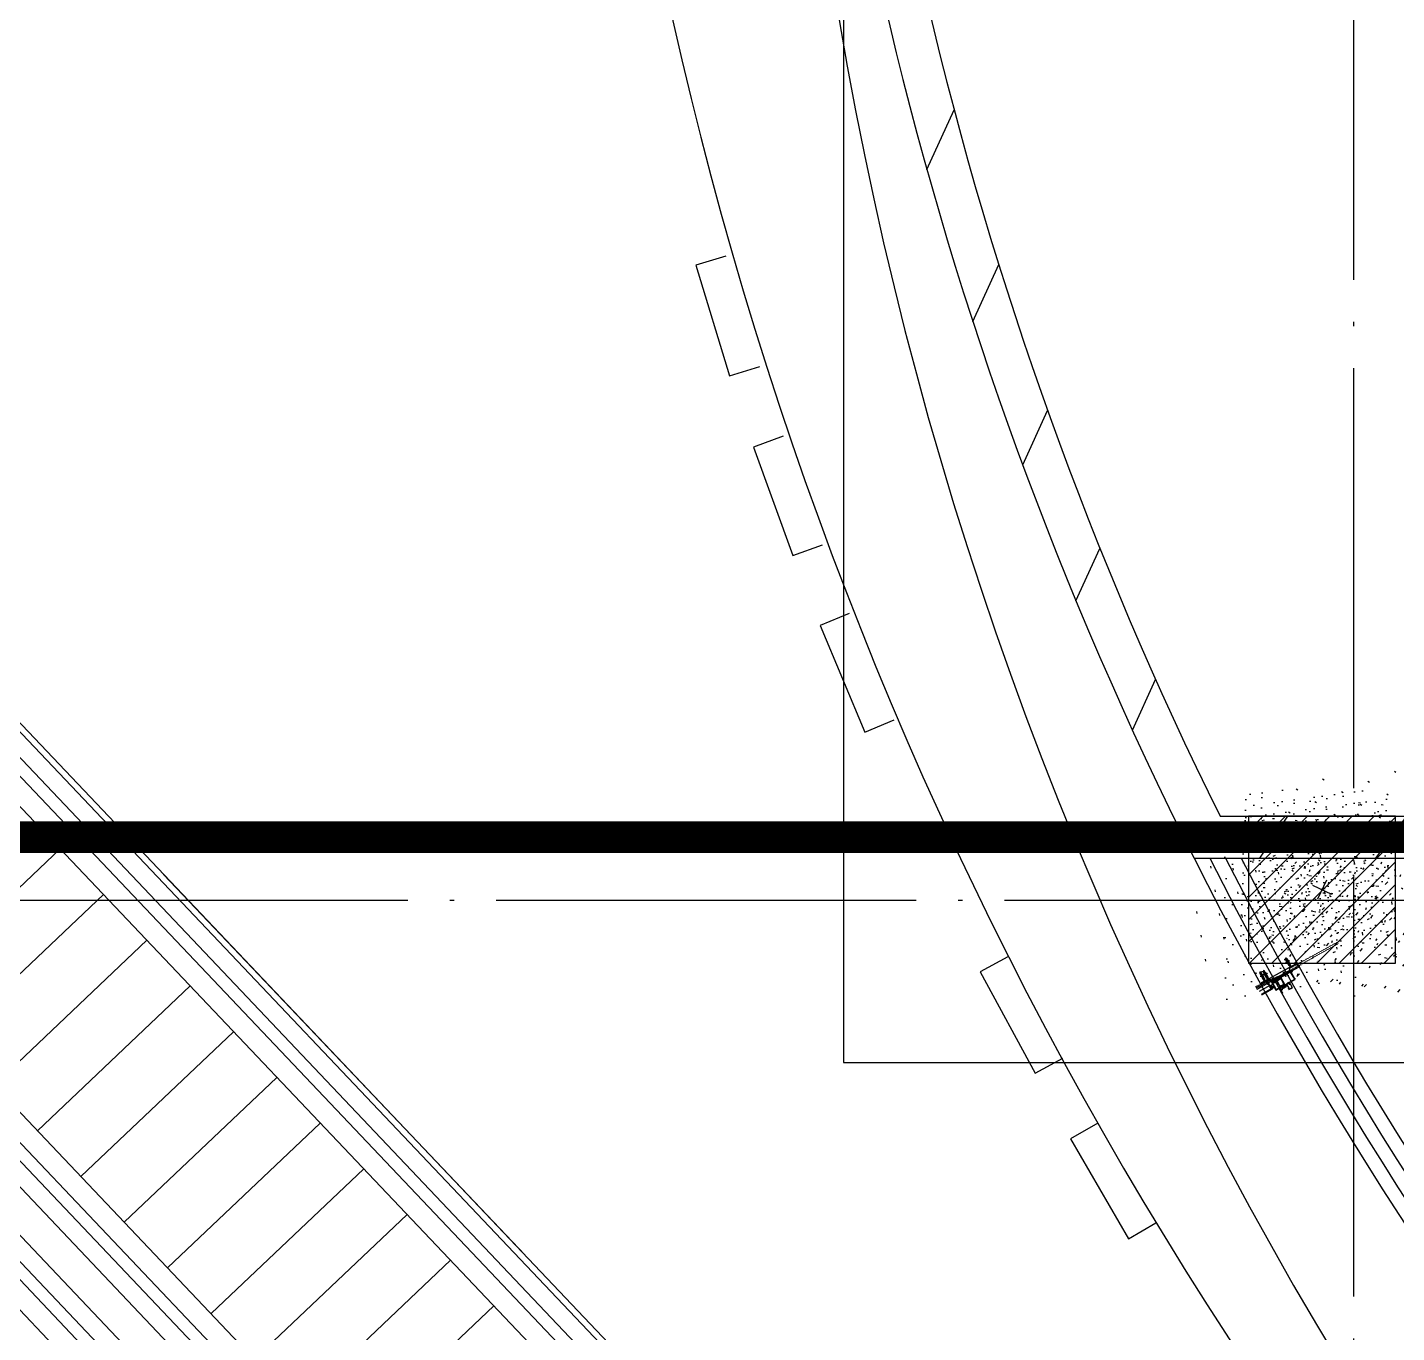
# Model space of a CAD drawing. Header units: inches. Extents: x 0 to 1813292486, y 0 to 3473589894.
# Drawn here: x 600416373 to 600422891, y 3473233759 to 3473239974 of the extents above; entities that cross this region are included whole.
import ezdxf
from ezdxf.xclip import XClip

# ---------------------------------------------------------------- set-up
doc = ezdxf.new("R2010")
doc.units = ezdxf.units.IN
doc.header["$LTSCALE"] = 1000
doc.header["$MEASUREMENT"] = 0
doc.header["$XCLIPFRAME"] = 2
for name, pattern in [('AX-MALL-GIRD-200$0$DOTE', [2.42, 2, -0.2, 0.02, -0.2]), ('AX-MALL-WALL-P02-QT$0$CENTER', [2, 1.25, -0.25, 0.25, -0.25]), ('AX-MALL-WALL-P02-QT$0$DASH', [0.35, 0.25, -0.1]), ('AX-MALL-WALL-P02-QT$0$DOTE', [2.42, 2, -0.2, 0.02, -0.2]), ('AX-MALL-WALL-P02-QT$0$HIDDEN', [0.375, 0.25, -0.125])]:
    doc.linetypes.add(name, pattern=pattern)
for name, color, linetype in [('A-Anno-Note', 241, 'Continuous'), ('AX-MALL-DIM-P02$0$A-Detl-Thin', 131, 'Continuous'), ('AX-MALL-GIRD-200$0$A-Grid', 222, 'AX-MALL-GIRD-200$0$DOTE'), ('AX-MALL-P02-200$0$A-Anno-Note', 241, 'Continuous'), ('AX-MALL-WALL-P02$0$A-Anno-Note', 241, 'Continuous'), ('AX-MALL-WALL-P02-QT$0$0BJECT', 7, 'Continuous'), ('AX-MALL-WALL-P02-QT$0$1', 1, 'Continuous'), ('AX-MALL-WALL-P02-QT$0$1填充', 8, 'Continuous'), ('AX-MALL-WALL-P02-QT$0$8', 8, 'Continuous'), ('AX-MALL-WALL-P02-QT$0$8 填充 虚线 打断线 0.1', 8, 'Continuous'), ('AX-MALL-WALL-P02-QT$0$_T_S__T_ELEV_A-STRS', 7, 'Continuous'), ('AX-MALL-WALL-P02-QT$0$A-Anno-Note', 241, 'Continuous'), ('AX-MALL-WALL-P02-QT$0$A-Curt', 151, 'Continuous'), ('AX-MALL-WALL-P02-QT$0$A-Detl-Thin', 131, 'Continuous'), ('AX-MALL-WALL-P02-QT$0$A-Flor', 41, 'Continuous'), ('AX-MALL-WALL-P02-QT$0$A-Strs', 151, 'Continuous'), ('AX-MALL-WALL-P02-QT$0$A-Wall', 2, 'Continuous'), ('AX-MALL-WALL-P02-QT$0$A-Wall-Patt', 13, 'Continuous'), ('AX-MALL-WALL-P02-QT$0$A-Wind', 4, 'Continuous'), ('AX-MALL-WALL-P02-QT$0$AE-METL-01', 43, 'Continuous'), ('AX-MALL-WALL-P02-QT$0$AP', 3, 'Continuous'), ('AX-MALL-WALL-P02-QT$0$F12_Submate', 8, 'Continuous'), ('AX-MALL-WALL-P02-QT$0$GASKET', 2, 'Continuous'), ('AX-MALL-WALL-P02-QT$0$STSF', 2, 'Continuous'), ('AX-MALL-ZTKD-P02$0$A-Anno-Note', 241, 'Continuous'), ('SX-MALL-WALL-L-1F~2F$0$S-COLU', 30, 'Continuous'), ('SX-MALL-WALL-L-1F~2F$0$S-PATT-WALL', 83, 'Continuous'), ('SX-MALL-WALL-L-1F~2F$0$单形心', 4, 'Continuous')]:
    doc.layers.add(name, color=color, linetype=linetype)
doc.layers.add('AX-MALL-WALL-P02-QT$0$AM_SUPPR', color=6, linetype='Continuous', lineweight=30)
pattern_1 = [(45, (0, 359), (-353.553532015, 353.553532015), [])]

# ---------------------------------------------------------------- blocks, each defined once
blk = doc.blocks.new('AX-MALL-GIRD-200')
at = {"layer": 'AX-MALL-GIRD-200$0$A-Grid'}
for p, q in [((600267815.4, 3473212616.4), (600229085.8, 3473108652.6)), ((600226689.8, 3473155507), (600584585.8, 3473022180.2))]:
    blk.add_line(p, q, dxfattribs=at)
blk = doc.blocks.new('AX-MALL-WALL-P02-QT$0$tj')
at = {"layer": 'AX-MALL-WALL-P02-QT$0$A-Detl-Thin', "linetype": 'AX-MALL-WALL-P02-QT$0$DASH', "ltscale": 10}
blk.add_lwpolyline([(74946.2, 55868.7), (85101.8, 45164.8), (87423.3, 47367.3), (77267.6, 58071.2)], close=True, dxfattribs=at)
at = {"layer": 'AX-MALL-WALL-P02-QT$0$A-Strs'}
for p, q in [((87423.3, 47367.3), (77267.6, 58071.2)), ((77834.3, 57306.9), (86689.8, 47973.3)), ((86646.2, 47932), (77790.8, 57265.6)), ((78265.6, 56977.2), (86383.2, 48421.3)), ((78078.8, 56818.2), (86214.6, 48243.1)), ((85732.2, 47064.8), (76876.7, 56398.3)), ((76920.2, 56439.6), (85775.7, 47106.1)), ((85449.2, 46796.4), (76593.8, 56129.9)), ((76637.3, 56171.2), (85492.8, 46837.7)), ((85487.7, 47553.4), (77351.9, 56128.6)), ((78739.7, 56121.6), (85553.7, 48939.7)), ((85300.9, 47394.4), (77183.2, 55950.3)), ((77068.6, 55841.6), (85186.2, 47285.7)), ((76881.8, 55682.5), (85017.6, 47107.4)), ((78012.8, 55431.9), (84826.8, 48250.1)), ((77542.7, 54985.9), (84356.7, 47804.1)), ((80391.6, 54380.5), (79664.7, 53690.9)), ((80598, 54162.9), (79871.2, 53473.2)), ((80804.5, 53945.3), (80077.6, 53255.6)), ((81011, 53727.6), (80284.1, 53038)), ((81217.5, 53510), (80490.6, 52820.3)), ((81424, 53292.4), (80697.1, 52602.7)), ((81630.5, 53074.7), (80903.6, 52385.1)), ((81837, 52857.1), (81110.1, 52167.4)), ((82043.4, 52639.5), (81316.5, 51949.8)), ((82249.9, 52421.8), (81523, 51732.2)), ((82456.4, 52204.2), (81729.5, 51514.6))]:
    blk.add_line(p, q, dxfattribs=at)
blk = doc.blocks.new('SX-MALL-WALL-L-1F~2F$0$BANWANG_XINGXIN')
at = {"color": 0}
for points in [[(0.71, 0.71), (-0.71, -0.71)], [(-0.71, 0.71), (0.71, -0.71)]]:
    blk.add_lwpolyline(points, dxfattribs=at)
blk = doc.blocks.new('SX-MALL-WALL-L-1F~2F')
at = {"layer": 'SX-MALL-WALL-L-1F~2F$0$S-PATT-WALL'}
h = blk.add_hatch(dxfattribs=at)
h.set_pattern_fill('钢筋混凝土', color=256, scale=15, pattern_type=2)
h.set_pattern_definition([(24.56816, (600319721.7, 3473099080.275), (-31.18316, 68.210047), []), (29.56816, (600319721.7, 3473099080.275), (97.53445, -46.3792), [11.25, -123.75]), (334.56816, (600319721.7, 3473099080.27), (19.8844, 112.99611), [9, -99]), (80.01956, (600319729.83, 3473099076.41), (117.4189, 66.61682), [9.56103, -105.17132]), (25.75236, (600319732.17, 3473099108.39), (141.34762, -79.15082), [16.875, -185.625]), (76.20376, (600319743.95, 3473099101.79), (182.38784, 87.98254), [14.34154, -157.75695]), (330.75236, (600319732.17, 3473099108.39), (182.38777, 87.98268), [13.5, -148.5]), (0.56816, (600319743.61, 3473099096.12), (62.82047, -87.849804), [11.25, -123.75]), (305.56816, (600319743.61, 3473099096.12), (72.17289, 89.18848), [9, -99]), (51.01956, (600319748.85, 3473099088.8), (134.99336, 1.33857), [9.56103, -105.17132]), (17.06816, (600319721.7, 3473099080.275), (19.140857, 46.155895), [0.75, -97.8, 0.75, -100.5, 0.75, -99.375]), (347.06816, (600319721.7, 3473099080.275), (57.630847, 41.664428), [0.75, -57.3, 0.75, -95.55, 0.75, -37.875]), (307.06816, (600319690.354, 3473099091.95), (73.85474, -31.123423), [0.75, -37.5, 0.75, -117, 0.75, -155.25]), (297.06816, (600319676.3, 3473099097.19), (87.216417, -16.46684), [0.75, -48.75, 0.75, -77.7, 0.75, -110.25])])
h.paths.add_polyline_path([(600244204, 3473148662.2), (600244448.4, 3473149318.2), (600243792.4, 3473149562.6), (600243548.1, 3473148906.6)])
at = {"layer": 'SX-MALL-WALL-L-1F~2F$0$S-COLU'}
blk.add_lwpolyline([(600244204, 3473148662.2), (600244448.4, 3473149318.2), (600243792.4, 3473149562.6), (600243548.1, 3473148906.6)], close=True, dxfattribs=at)
at = {"layer": 'SX-MALL-WALL-L-1F~2F$0$单形心', "xscale": 50, "yscale": 50, "zscale": 50}
blk.add_blockref('SX-MALL-WALL-L-1F~2F$0$BANWANG_XINGXIN', (600243998.2, 3473149112.4), dxfattribs=at)
blk = doc.blocks.new('SX-MALL-WALL-L-2F~3F')
ref = blk.add_blockref('SX-MALL-WALL-L-1F~2F', (0, 0))
XClip(ref).set_block_clipping_path([(600349769.7341375351, 3473074679.4185328484), (600357001.730252862, 3473071985.2877659798), (600356499.8725732565, 3473070638.1249508858), (600359302.5086629391, 3473069594.0607671738), (600362345.176513195, 3473077761.6532011032), (600381551.4312517643, 3473070606.7597260475), (600391553.7259278297, 3473066880.61145401), (600387749.8276439905, 3473056669.6083569527), (600391632.1759798527, 3473055223.3196787834), (600395635.5522460938, 3473065969.7919559479), (600406982.2408491373, 3473061742.8174967766), (600403058.8006671667, 3473051210.921831131), (600412723.2437256575, 3473047610.6332001686), (600445093.3740637302, 3473134503.4669418335), (600393055.2444370985, 3473153889.1972270012), (600387463.4997383356, 3473138878.984498024), (600380158.3525342941, 3473141600.3661928177), (600382830.7519780397, 3473148774.0277791023), (600388210.852202177, 3473146769.7825717926), (600390696.2253516912, 3473153441.3996958733), (600277474.6974250078, 3473195619.7412028313), (600273446.9822528362, 3473184807.9347262383), (600257129.1117709875, 3473190886.8203101158), (600241575.9633431435, 3473149136.6905941963), (600258197.8999482393, 3473142944.531457901), (600255239.7303221226, 3473135003.7620258331), (600263182.3271956444, 3473132044.9116239548), (600260741.6763648987, 3473125493.3449602127), (600269350.4970673323, 3473122286.3066320419), (600271511.1407766342, 3473128086.2355370522), (600286270.1853780746, 3473122588.0583357811), (600284109.5416688919, 3473116788.1294307709), (600282580.7823727131, 3473112684.4009017944), (600291840.7574170828, 3473109234.7884750366), (600290827.7957875729, 3473106515.6425981522), (600293360.405140996, 3473105572.171298027), (600294731.254416585, 3473109252.0137000084), (600323175.4764534235, 3473098655.7063288689), (600321336.3302773237, 3473093718.7900648117), (600344750.773285985, 3473084996.2229762077), (600341987.4689643383, 3473077578.5406708717), (600344583.679042697, 3473076611.3762340546), (600346015.5062012672, 3473080454.9047570229), (600351201.5612961054, 3473078522.947054863)])
blk = doc.blocks.new('SX-MALL-WALL-2F~3F')
blk.add_blockref('SX-MALL-WALL-L-2F~3F', (0, 0))
blk = doc.blocks.new('AX-MALL-WALL-P02-QT$0$fwergegheh')
at = {"layer": 'AX-MALL-WALL-P02-QT$0$AE-METL-01'}
blk.add_lwpolyline([(150, 543), (0, 543), (0, -7), (150.2, -7)], dxfattribs=at)
blk = doc.blocks.new('AX-MALL-WALL-P02-QT$0$fegehrthr')
at = {"layer": 'AX-MALL-WALL-P02-QT$0$A-Flor'}
blk.add_arc((116227.2, 88065.4), 19100, 180, 216.59465, dxfattribs=at)
for p, rotation in [((97855.1, 82215.2), 17.08720026863085), ((98155.5, 81358.5), 19.93988988566695), ((98498.5, 80518.1), 22.7556112791077), ((99308.3, 78893.4), 28.49285081696678), ((99752.5, 78104.9), 30.17197012954716)]:
    blk.add_blockref('AX-MALL-WALL-P02-QT$0$fwergegheh', p, dxfattribs=dict(at, rotation=rotation))
blk = doc.blocks.new('AX-MALL-WALL-P02-QT$0$A$C45704BEF')
at = {"color": 3, "ltscale": 10}
blk.add_lwpolyline([(18.8, -25), (17.5, -25), (17.5, -23), (15.5, -23), (15.5, -7), (18.5, -7), (18.5, -5.3, 0.414214), (18.2, -5), (17.8, -5, 0.414), (17.5, -5.3), (17.5, -5.7, -0.483847), (17.1, -6), (15.9, -5.7), (15.9, -1.3), (17.1, -1, -0.47418), (17.5, -1.3), (17.5, -1.7, 0.414), (17.8, -2), (18.2, -2, 0.414214), (18.5, -1.7), (18.5, 0), (0, 0), (0, -22.9), (1, -22.9), (1, -22.4), (3, -22.4, -0.414214), (3.5, -22.9), (3.5, -25), (2.9, -25.5, 0.498868), (2.9, -25.9), (5, -27.4, 0.819287), (5.5, -27), (4.5, -25.5), (4.5, -22.9, 0.414214), (3, -21.4), (1, -21.4), (1, -3.2, -0.414209), (3.2, -1), (14.5, -1), (14.5, -6), (14.5, -6), (14.5, -24), (16.5, -24), (16.5, -25), (16.5, -27.2, 0.658242), (17.3, -27.6), (19.1, -25.9, 0.682714), (18.8, -25)], format="xyb", dxfattribs=at)
blk = doc.blocks.new('AX-MALL-WALL-P02-QT$0$尺寸分格点')
at = {"ltscale": 10}
h = blk.add_hatch(color=1, dxfattribs=at)
h.dxf.hatch_style = 1
edge = h.paths.add_edge_path()
edge.add_line((0, -1.5), (0, 0))
edge.add_line((0, 0), (-1.5, 0))
edge.add_arc((0, 0), 1.5, 180, 270)
edge = h.paths.add_edge_path()
edge.add_line((0, 1.5), (0, 0))
edge.add_line((0, 0), (1.5, 0))
edge.add_arc((0, 0), 1.5, 0, 90)
for p, q in [((-2.5, 0), (2.5, 0)), ((0, -2.5), (0, 2.5))]:
    blk.add_line(p, q)
blk.add_circle((0, 0), 1.5)
blk = doc.blocks.new('AX-MALL-WALL-P02-QT$0$定位点')
blk.add_blockref('AX-MALL-WALL-P02-QT$0$尺寸分格点', (0, 0))
blk = doc.blocks.new('AX-MALL-WALL-P02-QT$0$A$C40565891')
h = blk.add_hatch()
h.set_pattern_fill('NET', color=6, scale=0.5, angle=315)
h.set_pattern_definition([(225, (-8954763.8857, -14331520.9494), (-1.12253201513, 1.12253201513), []), (135, (-8954763.8857, -14331520.9494), (1.12253201513, 1.12253201513), [])])
edge = h.paths.add_edge_path()
edge.add_line((-2.9, -1), (-17.1, -1))
edge.add_arc((-17.1, -2), 1, 90, 120)
edge.add_line((-17.6, -1.1), (-19.3, -2.1))
edge.add_line((-19.3, -2.1), (-19.6, -2.1))
edge.add_arc((-19.6, -1.7), 0.4, 180, 270, ccw=False)
edge.add_line((-20, -1.7), (-20, 1.7))
edge.add_arc((-19.6, 1.7), 0.4, 90, 180, ccw=False)
edge.add_line((-19.6, 2.1), (-19.3, 2.1))
edge.add_line((-19.3, 2.1), (-17.6, 1.1))
edge.add_arc((-17.1, 2), 1, 240, 270)
edge.add_line((-17.1, 1), (-2.9, 1))
edge.add_arc((-2.9, 2), 1, 270, 300)
edge.add_line((-2.4, 1.1), (-0.7, 2.1))
edge.add_line((-0.7, 2.1), (-0.4, 2.1))
edge.add_arc((-0.4, 1.7), 0.4, 0, 90, ccw=False)
edge.add_line((0, 1.7), (0, -1.7))
edge.add_arc((-0.4, -1.7), 0.4, 270, 360, ccw=False)
edge.add_line((-0.4, -2.1), (-0.7, -2.1))
edge.add_line((-0.7, -2.1), (-2.4, -1.1))
edge.add_arc((-2.9, -2), 1, 60, 90)
at = {"layer": 'AX-MALL-WALL-P02-QT$0$STSF', "lineweight": 40}
blk.add_lwpolyline([(-2.9, -1), (-17.1, -1, 0.131652), (-17.6, -1.1), (-19.3, -2.1), (-19.6, -2.1, -0.414214), (-20, -1.7), (-20, 1.7, -0.414214), (-19.6, 2.1), (-19.3, 2.1), (-17.6, 1.1, 0.131652), (-17.1, 1), (-2.9, 1, 0.131652), (-2.4, 1.1), (-0.7, 2.1), (-0.4, 2.1, -0.414214), (0, 1.7), (0, -1.7, -0.414214), (-0.4, -2.1), (-0.7, -2.1), (-2.4, -1.1, 0.131652)], format="xyb", close=True, dxfattribs=at)
blk = doc.blocks.new('AX-MALL-WALL-P02-QT$0$A$C5DA96DE0')
at = {"layer": 'AX-MALL-WALL-P02-QT$0$AM_SUPPR', "color": 3}
for points in [[(-22, 105.2), (-22, 46.6, -0.414214), (-21.7, 46.3), (-21.7, 45.3, -0.414214), (-21.9, 45.1), (-22.1, 45.1, 0.315299), (-22.3, 45), (-22.9, 43.4, 0.548619), (-22.7, 43.1), (-20, 43.3, 0.176327), (-19.8, 43.4), (-19.5, 43.8, 0.57735), (-19.5, 44.1), (-19.7, 44.1, -0.310745), (-19.9, 44.3), (-20.2, 46.2), (-20.2, 46.3, -0.664495), (-19.4, 46.7, 0.196262), (-19.2, 46.6), (-15.8, 46.6, -0.414214), (-15.5, 46.3), (-15.5, 46), (-16.5, 44.3, 0.57968), (-16.4, 44.1), (-15.1, 44.1, 0.266079), (-14.2, 44.6), (-13.3, 46.1, -0.266079), (-12.5, 46.6), (-12.5, 46.6), (12.5, 46.6, -0.266079), (13.3, 46.1), (14.2, 44.6, 0.266079), (15.1, 44.1), (16.4, 44.1, 0.57968), (16.5, 44.3), (15.5, 46), (15.5, 46.3, -0.414214), (15.8, 46.6), (19.2, 46.6, 0.196262), (19.4, 46.7, -0.664495), (20.2, 46.3), (20.2, 46.2), (19.9, 44.3, -0.310745), (19.7, 44.1), (19.5, 44.1, 0.57735), (19.5, 43.8), (19.8, 43.4, 0.176327), (20, 43.3), (22.7, 43.1, 0.548619), (22.9, 43.4), (22.3, 45, 0.315299), (22.1, 45.1), (21.9, 45.1, -0.414214), (21.7, 45.3), (21.7, 46.3, -0.414214), (22, 46.6), (22, 73.9)], [(-12.5, 26.6), (-12.5, 26.6, -0.266079), (-13.3, 27.1), (-14.2, 28.6, 0.266079), (-15.1, 29.1), (-16.4, 29.1, 0.57968), (-16.5, 28.9), (-15.5, 27.2), (-15.5, 26.9, -0.414214), (-15.8, 26.6), (-19.2, 26.6, 0.196262), (-19.4, 26.5, -0.664495), (-20.2, 26.9), (-20.2, 27), (-19.9, 28.9, -0.310745), (-19.7, 29.1), (-19.5, 29.1, 0.57735), (-19.5, 29.4), (-19.8, 29.8, 0.176327), (-20, 29.9), (-22.7, 30.1, 0.548619), (-22.9, 29.8), (-22.3, 28.2, 0.315299), (-22.1, 28.1), (-21.9, 28.1, -0.414214), (-21.7, 27.9), (-21.7, 26.9, -0.414214), (-22, 26.6), (-22, 0), (22, 0), (22, 18)], [(22, 20), (22, 26.6, -0.414214), (21.7, 26.9), (21.7, 27.9, -0.414214), (21.9, 28.1), (22.1, 28.1, 0.315299), (22.3, 28.2), (22.9, 29.8, 0.548619), (22.7, 30.1), (20, 29.9, 0.176327), (19.8, 29.8), (19.5, 29.4, 0.57735), (19.5, 29.1), (19.7, 29.1, -0.310745), (19.9, 28.9), (20.2, 27), (20.2, 26.9, -0.664495), (19.4, 26.5, 0.196262), (19.2, 26.6), (15.8, 26.6, -0.414214), (15.5, 26.9), (15.5, 27.2), (16.5, 28.9, 0.57968), (16.4, 29.1), (15.1, 29.1, 0.266079), (14.2, 28.6), (13.3, 27.1, -0.266079), (12.5, 26.6), (-12.5, 26.6)]]:
    blk.add_lwpolyline(points, format="xyb", dxfattribs=at)
for points in [[(22, 73.9), (22, 73.9), (22, 105.2), (-22, 105.2)], [(-19.8, 103), (-19.8, 103), (-19.8, 74.7), (-19, 73.7), (-19, 68.7), (-19, 63.7), (-20, 62.7), (-20, 48.8), (20, 48.8), (20, 62.7), (19, 63.7), (19, 68.7), (19, 73.7), (19.8, 74.7), (19.8, 103), (-19.8, 103)], [(-19, 24.4), (-19, 16.6), (-19.8, 15.6), (-19.8, 2.2), (-19.8, 2.2), (19.8, 2.2), (19.8, 15.6), (19, 16.6), (19, 24.4), (-19, 24.4)], [(22, 20), (44, 20), (44, 20.4), (45, 20.1), (45, 20.4), (46, 20.1), (46, 20.4), (47, 20.1), (47, 20.4), (48, 20.1), (48, 20.4), (49, 20.4), (49, 18), (22, 18)]]:
    blk.add_lwpolyline(points, dxfattribs=at)
at = {"color": 6, "ltscale": 10, "xscale": -0.9999999999999999, "rotation": 90}
blk.add_blockref('AX-MALL-WALL-P02-QT$0$A$C40565891', (-17.7, 26.6), dxfattribs=at)
at = {"color": 6, "ltscale": 10, "rotation": 270}
blk.add_blockref('AX-MALL-WALL-P02-QT$0$A$C40565891', (17.7, 26.6), dxfattribs=at)
blk = doc.blocks.new('AX-MALL-WALL-P02-QT$0$A$C3B8A2171')
at = {"color": 6}
for p, q in [((22, 27), (31.3, 1)), ((31.3, 27), (22, 1))]:
    blk.add_line(p, q, dxfattribs=at)
blk.add_lwpolyline([(22, 27), (31.3, 27), (31.3, 1), (22, 1)], close=True, dxfattribs=at)
at = {"color": 6, "ltscale": 10}
blk.add_blockref('AX-MALL-WALL-P02-QT$0$A$C5DA96DE0', (0, -23.7), dxfattribs=at)
at = {"color": 6, "ltscale": 10, "rotation": 270}
blk.add_blockref('AX-MALL-WALL-P02-QT$0$A$C45704BEF', (49.9, 50.2), dxfattribs=at)
at = {"layer": 'AX-MALL-WALL-P02-QT$0$GASKET', "extrusion": (0, 0, -1), "zscale": -1, "rotation": 270}
blk.add_blockref('AX-MALL-WALL-P02-QT$0$定位点', (0, 0), dxfattribs=at)
blk = doc.blocks.new('*U279')
at = {"color": 0, "linetype": 'ByBlock', "lineweight": 50, "ltscale": 0.2}
for p, q in [((-3.7, 0.4), (-3.3, 0.4)), ((-3.3, 0.4), (-3.3, -0.4)), ((-2.1, 4.7), (0, 4.7)), ((0, -4.8), (0, 4.7)), ((-3.7, -0.4), (-3.3, -0.4)), ((-3.7, -0.4), (-3.3, -0.4)), ((-2.1, -4.8), (0, -4.8))]:
    blk.add_line(p, q, dxfattribs=at)
at = {"color": 1, "linetype": 'AX-MALL-WALL-P02-QT$0$CENTER', "ltscale": 0.1}
blk.add_line((-3.7, 0), (16.5, 0), dxfattribs=at)
at = {"color": 6, "linetype": 'AX-MALL-WALL-P02-QT$0$HIDDEN', "ltscale": 0.05}
for p, q in [((-0.7, 1.1), (-3.3, 2.4)), ((-0.7, 1.1), (-0.7, -1.1)), ((-0.1, 0), (-0.7, 1.1)), ((-0.1, 0), (-0.7, -1.1)), ((-0.7, -1.1), (-3.3, -2.4))]:
    blk.add_line(p, q, dxfattribs=at)
at = {"color": 0, "linetype": 'ByBlock', "ltscale": 0.2}
for p, q in [((0.2, 1.8), (11.7, 1.8)), ((1.2, 1.8), (1.6, 2.4)), ((1.6, 2.4), (2, 1.8)), ((2.8, 1.8), (3.2, 2.4)), ((3.2, 2.4), (3.6, 1.8)), ((4.4, 1.8), (4.8, 2.4)), ((4.8, 2.4), (5.2, 1.8)), ((6, 1.8), (6.4, 2.4)), ((6.4, 2.4), (6.8, 1.8)), ((7.6, 1.8), (8, 2.4)), ((8, 2.4), (8.4, 1.8)), ((9.2, 1.8), (9.6, 2.4)), ((9.6, 2.4), (10, 1.8)), ((11.7, 1.8), (16, 0)), ((16, 0), (11.7, -1.8)), ((0.2, -1.8), (11.7, -1.8)), ((2, -1.8), (2.4, -2.4)), ((2.4, -2.4), (2.8, -1.8)), ((3.6, -1.8), (4, -2.4)), ((4, -2.4), (4.4, -1.8)), ((5.2, -1.8), (5.6, -2.4)), ((5.6, -2.4), (6, -1.8)), ((6.8, -1.8), (7.2, -2.4)), ((7.2, -2.4), (7.6, -1.8)), ((8.4, -1.8), (8.8, -2.4)), ((8.8, -2.4), (9.2, -1.8)), ((10, -1.8), (10.4, -2.4)), ((10.4, -2.4), (10.8, -1.8))]:
    blk.add_line(p, q, dxfattribs=at)
at = {"color": 6, "linetype": 'ByBlock'}
for p, q in [((1.2, 1.8), (2, -1.8)), ((1.6, 2.4), (2.4, -2.4)), ((2.8, -1.8), (2, 1.8)), ((2.8, 1.8), (3.6, -1.8)), ((3.2, 2.4), (4, -2.4)), ((4.4, -1.8), (3.6, 1.8)), ((4.4, 1.8), (5.2, -1.8)), ((4.8, 2.4), (5.6, -2.4)), ((6, -1.8), (5.2, 1.8)), ((6, 1.8), (6.8, -1.8)), ((6.4, 2.4), (7.2, -2.4)), ((7.6, -1.8), (6.8, 1.8)), ((7.6, 1.8), (8.4, -1.8)), ((8, 2.4), (8.8, -2.4)), ((9.2, -1.8), (8.4, 1.8)), ((9.2, 1.8), (10, -1.8)), ((9.6, 2.4), (10.4, -2.4)), ((10.8, -1.8), (10, 1.8))]:
    blk.add_line(p, q, dxfattribs=at)
at = {"color": 0, "linetype": 'ByBlock', "lineweight": 50, "ltscale": 0.2}
for start, end in [(143.57643, 177.13402), (182.86598, 216.42357)]:
    blk.add_arc((4.3, 0), 8, start, end, dxfattribs=at)
at = {"color": 0, "linetype": 'ByBlock', "ltscale": 0.2}
for centre, start, end in [((0.2, 2), 180, 270), ((0.2, -2), 90, 180)]:
    blk.add_arc(centre, 0.2, start, end, dxfattribs=at)
blk = doc.blocks.new('AX-MALL-WALL-P02-QT$0$GB12618-90-4×10铆厚5')
at = {"color": 1, "linetype": 'AX-MALL-WALL-P02-QT$0$CENTER', "ltscale": 2.357948}
blk.add_line((-2.5, 0), (7.2, 0), dxfattribs=at)
at = {"color": 3, "linetype": 'Continuous'}
for p, q in [((-1.7, 1.1), (-1.7, -1.1)), ((-0.4, 4.1), (0, 4.1)), ((0, 4.1), (0, -4.1)), ((0, 2), (5, 2)), ((6.5, 0), (7.3, 1.4)), ((6.5, 0), (7.3, -1.4)), ((-0.4, -4.1), (0, -4.1)), ((0, -2), (5, -2))]:
    blk.add_line(p, q, dxfattribs=at)
for centre, radius, start, end in [((5, 0), 6.8, 142.44239, 170.55153), ((6.2, 2), 1.2, 332.13483, 180), ((5, 0), 6.8, 189.44847, 217.55761), ((6.2, -2), 1.2, 180, 27.86517)]:
    blk.add_arc(centre, radius, start, end, dxfattribs=at)
blk = doc.blocks.new('AX-MALL-WALL-P02-QT$0$jmhgfjrwtuh45trhg')
at = {"layer": 'AX-MALL-WALL-P02-QT$0$8'}
h = blk.add_hatch(dxfattribs=at)
h.set_pattern_fill('HONEY', color=256, scale=0.25, angle=540, style=0)
h.set_pattern_definition([(180, (174902.8055, 260502.9244), (-1.190625, 0.6874075), [0.79375, -1.5875]), (60, (174902.8055, 260502.9244), (1.1906248578, 0.6874077464), [0.79375, -1.5875]), (120, (174902.8055, 260502.9244), (-1.422e-07, 1.3748152464), [-1.5875, 0.79375])])
edge = h.paths.add_edge_path()
edge.add_ellipse((-7.4, 0), major_axis=(-4.5, 0.06), ratio=0.888896, start_angle=0, end_angle=360)
h = blk.add_hatch(dxfattribs=at)
h.set_pattern_fill('ANSI31', color=256, scale=0.25, angle=540, style=0)
h.set_pattern_definition([(135, (174877.8916, 260527.02016), (0.5612660076, 0.5612660076), [])])
edge = h.paths.add_edge_path()
edge.add_line((-6.7, -4), (0.8, -4))
edge.add_arc((10.9, 0), 10.9, 185.1706, 201.5339, ccw=False)
edge.add_arc((10.9, 0), 10.9, 180, 185.1706, ccw=False)
edge.add_arc((10.9, 0), 10.9, 172.4059, 180, ccw=False)
edge.add_arc((10.9, 0), 10.9, 166.2009, 172.4059, ccw=False)
edge.add_arc((10.9, 0), 10.9, 158.4661, 166.2009, ccw=False)
edge.add_line((0.8, 4), (-6.7, 4))
edge.add_line((-6.7, 4), (-7.4, 4))
edge.add_arc((-7.3, -0.8), 4.77, 45.1131, 91.0533, ccw=False)
edge.add_arc((-7.3, -0.5), 4.52, 23.8802, 42.9732, ccw=False)
edge.add_arc((-18, -2.9), 15.4, 12.3931, 16.1753, ccw=False)
edge.add_arc((-7.1, 0.1), 4.23, -16.6033, 4.2153, ccw=False)
edge.add_arc((-6.2, -0.2), 3.27, 311.8828, 343.8557, ccw=False)
edge.add_arc((-7.2, 0.5), 4.48, 293.4541, 314.5488, ccw=False)
edge.add_arc((-7.4, 1), 4.96, 269.1336, 293.4607, ccw=False)
edge.add_line((-7.4, -4), (-6.7, -4))
at = {"layer": 'AX-MALL-WALL-P02-QT$0$1', "lineweight": 5}
blk.add_lwpolyline([(-6.7, -4), (0.8, -4, -0.07152), (0, -1, -0.022565), (0, 0, -0.033148), (0.1, 1.4, -0.027081), (0.3, 2.6, -0.033762), (0.8, 4), (-6.7, 4), (-7.4, 4, -0.20318), (-4, 2.6, -0.083502), (-3.2, 1.4, -0.016505), (-2.9, 0.4, -0.091089), (-3.1, -1.1, -0.14042), (-4, -2.7, -0.092304), (-5.4, -3.6, -0.106548), (-7.4, -4), (-6.7, -4)], format="xyb", dxfattribs=at)
blk.add_ellipse((-7.4, 0), major_axis=(-4.5, 0.06), ratio=0.888896, dxfattribs=at)
blk = doc.blocks.new('AX-MALL-WALL-P02-QT$0$pzd')
for p, q in [((-51.9, 0), (-47.4, 2.6)), ((-47.5, -2.5), (-51.9, 0)), ((-47, 3.9), (-47, 2.8)), ((-47, 0.7), (-47, -0.7)), ((-47, -3.9), (-47, -2.6))]:
    blk.add_line(p, q)
at = {"layer": 'AX-MALL-WALL-P02-QT$0$0BJECT'}
for p, q in [((-16.1, 0.7), (-47, 0.7)), ((-39.6, 3.9), (-41.6, 3.9)), ((-32.2, 4), (-34.2, 4)), ((-10.7, 4), (-26.8, 4)), ((-16.1, 0.7), (-16.1, -0.7)), ((-10.7, 4), (-10.7, -4)), ((-16.1, -0.7), (-47, -0.7)), ((-39.6, -3.9), (-41.6, -3.9)), ((-32.2, -4), (-34.2, -4)), ((-30.8, -8.5), (-30.4, -8)), ((-10.7, -4), (-26.8, -4))]:
    blk.add_line(p, q, dxfattribs=at)
for centre, radius, start, end in [((-44.3, 5.8), 3.31, 215.66343, 325.25084), ((-40.9, 17.2), 13.4, 275.66784, 319.04836), ((-36.9, 5.8), 3.31, 215.66343, 325.25084), ((-40.5, 16.8), 13.4, 275.66784, 319.04836), ((-29.5, 5.9), 3.31, 215.66343, 325.25084), ((-44.3, -5.8), 3.31, 34.74916, 144.33657), ((-36.9, -5.8), 3.31, 34.74916, 144.33657), ((-40.9, -17.2), 13.4, 40.95164, 84.33216), ((-40.5, -16.8), 13.4, 40.95164, 84.33216), ((-29.5, -5.9), 3.31, 34.74916, 144.33657)]:
    blk.add_arc(centre, radius, start, end, dxfattribs=at)
at = {"layer": 'AX-MALL-WALL-P02-QT$0$1', "color": 2, "linetype": 'Continuous'}
for p, q in [((-47.4, 2.6), (-49.8, -1.5)), ((-47.1, 2.8), (-49.7, -1.6)), ((-47, 2.8), (-49.5, -1.6)), ((-46.9, 2.6), (-49.3, -1.5)), ((-44.5, 2.7), (-47.5, -2.5)), ((-47.1, 2.8), (-47.4, 2.6)), ((-44.1, 2.9), (-47.3, -2.6)), ((-44, 2.9), (-47.2, -2.6)), ((-47, 2.8), (-47.1, 2.8)), ((-47.1, 2.7), (-47.1, 2.7)), ((-46.9, 2.6), (-47, 2.8)), ((-44.5, 2.7), (-46.9, 2.7)), ((-43.9, 2.7), (-46.9, -2.5)), ((-44.1, 2.9), (-44.5, 2.7)), ((-41.5, 2.7), (-44.4, -2.4)), ((-41.1, 2.9), (-44.3, -2.6)), ((-41, 2.9), (-44.2, -2.6)), ((-44, 2.9), (-44.1, 2.9)), ((-41.5, 2.7), (-44.1, 2.7)), ((-43.9, 2.7), (-44, 2.9)), ((-40.9, 2.7), (-43.9, -2.5)), ((-41.1, 2.9), (-41.5, 2.7)), ((-38.3, 2.7), (-41.3, -2.5)), ((-37.9, 2.9), (-41.1, -2.6)), ((-41, 2.9), (-41.1, 2.9)), ((-37.8, 2.9), (-41, -2.6)), ((-40.9, 2.7), (-41, 2.9)), ((-38.3, 2.7), (-40.9, 2.7)), ((-37.7, 2.7), (-40.7, -2.5)), ((-37.9, 2.9), (-38.3, 2.7)), ((-35.1, 2.7), (-38.1, -2.5)), ((-34.7, 2.9), (-37.9, -2.6)), ((-37.8, 2.9), (-37.9, 2.9)), ((-34.6, 2.9), (-37.8, -2.6)), ((-37.7, 2.7), (-37.8, 2.9)), ((-35.1, 2.7), (-37.7, 2.7)), ((-34.5, 2.7), (-37.5, -2.5)), ((-34.7, 2.9), (-35.1, 2.7)), ((-31.9, 2.7), (-34.9, -2.5)), ((-34.6, 2.9), (-34.7, 2.9)), ((-31.5, 2.9), (-34.7, -2.6)), ((-34.5, 2.7), (-34.6, 2.9)), ((-31.4, 2.9), (-34.6, -2.6)), ((-31.9, 2.7), (-34.5, 2.7)), ((-31.3, 2.7), (-34.3, -2.5)), ((-31.5, 2.9), (-31.9, 2.7)), ((-28.7, 2.7), (-31.6, -2.4)), ((-28.3, 2.9), (-31.5, -2.6)), ((-31.4, 2.9), (-31.5, 2.9)), ((-28.2, 2.9), (-31.4, -2.6)), ((-31.3, 2.7), (-31.4, 2.9)), ((-28.7, 2.7), (-31.3, 2.7)), ((-28.1, 2.7), (-31.1, -2.5)), ((-26.4, 2.7), (-29.3, -2.4)), ((-26.1, 2.9), (-29.2, -2.6)), ((-26, 2.9), (-29.1, -2.6)), ((-26.4, 2.7), (-29, 2.7)), ((-25.8, 2.7), (-28.8, -2.5)), ((-28.3, 2.9), (-28.7, 2.7)), ((-28.2, 2.9), (-28.3, 2.9)), ((-28.1, 2.7), (-28.2, 2.9)), ((-26.1, 2.9), (-26.4, 2.7)), ((-23.2, 2.7), (-26.2, -2.5)), ((-26, 2.9), (-26.1, 2.9)), ((-25.8, 2.7), (-26, 2.9)), ((-22.9, 2.9), (-26, -2.6)), ((-22.8, 2.9), (-25.9, -2.6)), ((-23.2, 2.7), (-25.8, 2.7)), ((-22.6, 2.7), (-25.6, -2.5)), ((-22.9, 2.9), (-23.2, 2.7)), ((-20, 2.7), (-23, -2.5)), ((-22.8, 2.9), (-22.9, 2.9)), ((-19.7, 2.9), (-22.8, -2.6)), ((-22.6, 2.7), (-22.8, 2.9)), ((-19.6, 2.9), (-22.7, -2.6)), ((-20, 2.7), (-22.6, 2.7)), ((-19.4, 2.7), (-22.4, -2.5)), ((-19.7, 2.9), (-20, 2.7)), ((-16.8, 2.7), (-19.8, -2.5)), ((-19.6, 2.9), (-19.7, 2.9)), ((-19.4, 2.7), (-19.6, 2.9)), ((-16.5, 2.9), (-19.6, -2.6)), ((-16.4, 2.9), (-19.5, -2.6)), ((-16.8, 2.7), (-19.4, 2.7)), ((-16.2, 2.7), (-19.2, -2.5)), ((-16.5, 2.9), (-16.8, 2.7)), ((-16.4, 2.9), (-16.5, 2.9)), ((-13.3, 2.9), (-16.5, -2.6)), ((-13.6, 2.7), (-16.5, -2.4)), ((-16.2, 2.7), (-16.4, 2.9)), ((-13.2, 2.9), (-16.3, -2.6)), ((-13.6, 2.7), (-16.2, 2.7)), ((-13, 2.7), (-16, -2.5)), ((-13.3, 2.9), (-13.6, 2.7)), ((-10.4, 2.7), (-13.4, -2.5)), ((-10.1, 2.9), (-13.3, -2.6)), ((-13.2, 2.9), (-13.3, 2.9)), ((-13, 2.7), (-13.2, 2.9)), ((-10, 2.9), (-13.1, -2.6)), ((-10.4, 2.7), (-13, 2.7)), ((-9.8, 2.7), (-12.8, -2.5)), ((-10.1, 2.9), (-10.4, 2.7)), ((-7.2, 2.7), (-10.2, -2.5)), ((-10, 2.9), (-10.1, 2.9)), ((-6.9, 2.9), (-10.1, -2.6)), ((-9.8, 2.7), (-10, 2.9)), ((-6.8, 2.9), (-9.9, -2.6)), ((-7.2, 2.7), (-9.8, 2.7)), ((-6.6, 2.7), (-9.6, -2.5)), ((-6.9, 2.9), (-7.2, 2.7)), ((-4, 2.7), (-7, -2.5)), ((-3.7, 2.9), (-6.9, -2.6)), ((-6.8, 2.9), (-6.9, 2.9)), ((-6.6, 2.7), (-6.8, 2.9)), ((-3.6, 2.9), (-6.7, -2.6)), ((-4, 2.7), (-6.6, 2.7)), ((-3.4, 2.7), (-6.4, -2.5)), ((-3.7, 2.9), (-4, 2.7)), ((-3.6, 2.9), (-3.7, 2.9)), ((-3.4, 2.7), (-3.6, 2.9)), ((-1.9, 2.7), (-3.4, 2.7)), ((-1.8, 2.7), (-1.8, -2.6)), ((-49.7, -1.6), (-49.8, -1.5)), ((-49.5, -1.6), (-49.7, -1.6)), ((-49.3, -1.5), (-49.5, -1.6)), ((-47.3, -2.6), (-47.5, -2.5)), ((-47.2, -2.6), (-47.3, -2.6)), ((-46.9, -2.5), (-47.2, -2.6)), ((-44.3, -2.5), (-46.9, -2.5)), ((-44.1, -2.6), (-44.3, -2.5)), ((-44, -2.6), (-44.1, -2.6)), ((-43.7, -2.5), (-44, -2.6)), ((-41.3, -2.5), (-43.9, -2.5)), ((-41.1, -2.6), (-41.3, -2.5)), ((-41, -2.6), (-41.1, -2.6)), ((-40.7, -2.5), (-41, -2.6)), ((-38.1, -2.5), (-40.7, -2.5)), ((-37.9, -2.6), (-38.1, -2.5)), ((-37.8, -2.6), (-37.9, -2.6)), ((-37.5, -2.5), (-37.8, -2.6)), ((-34.9, -2.5), (-37.5, -2.5)), ((-34.7, -2.6), (-34.9, -2.5)), ((-34.6, -2.6), (-34.7, -2.6)), ((-34.3, -2.5), (-34.6, -2.6)), ((-31.7, -2.5), (-34.3, -2.5)), ((-30.4, -0.3), (-31.7, -2.5)), ((-31.5, -2.6), (-31.7, -2.5)), ((-31.4, -2.6), (-31.5, -2.6)), ((-31.1, -2.5), (-31.4, -2.6)), ((-28.5, -2.5), (-31.1, -2.5)), ((-26.2, -2.5), (-28.8, -2.5)), ((-28.3, -2.6), (-28.5, -2.5)), ((-28.2, -2.6), (-28.3, -2.6)), ((-27.9, -2.5), (-28.2, -2.6)), ((-26, -2.6), (-26.2, -2.5)), ((-25.9, -2.6), (-26, -2.6)), ((-25.6, -2.5), (-25.9, -2.6)), ((-23, -2.5), (-25.6, -2.5)), ((-22.8, -2.6), (-23, -2.5)), ((-22.7, -2.6), (-22.8, -2.6)), ((-22.4, -2.5), (-22.7, -2.6)), ((-19.8, -2.5), (-22.4, -2.5)), ((-19.6, -2.6), (-19.8, -2.5)), ((-19.5, -2.6), (-19.6, -2.6)), ((-19.2, -2.5), (-19.5, -2.6)), ((-16.6, -2.5), (-19.2, -2.5)), ((-15.3, -0.3), (-16.6, -2.5)), ((-16.4, -2.6), (-16.6, -2.5)), ((-16.3, -2.6), (-16.4, -2.6)), ((-16, -2.5), (-16.3, -2.6)), ((-13.4, -2.5), (-16, -2.5)), ((-13.3, -2.6), (-13.4, -2.5)), ((-13.1, -2.6), (-13.3, -2.6)), ((-12.8, -2.5), (-13.1, -2.6)), ((-10.2, -2.5), (-12.8, -2.5)), ((-10.1, -2.6), (-10.2, -2.5)), ((-9.9, -2.6), (-10.1, -2.6)), ((-9.6, -2.5), (-9.9, -2.6)), ((-7, -2.5), (-9.6, -2.5)), ((-6.9, -2.6), (-7, -2.5)), ((-6.7, -2.6), (-6.9, -2.6)), ((-6.4, -2.5), (-6.7, -2.6)), ((-3.8, -2.5), (-6.4, -2.5)), ((-2.5, -0.3), (-3.8, -2.5)), ((-3.7, -2.6), (-3.8, -2.5)), ((-2.2, -0.1), (-3.7, -2.6)), ((-3.5, -2.6), (-3.7, -2.6)), ((-2.1, -0.1), (-3.5, -2.6)), ((-3.2, -2.5), (-3.5, -2.6)), ((-2, -0.3), (-3.2, -2.5)), ((-1.9, -2.5), (-3.2, -2.5)), ((-2.2, -0.1), (-2.5, -0.3)), ((-2.1, -0.1), (-2.2, -0.1)), ((-2, -0.3), (-2.1, -0.1))]:
    blk.add_line(p, q, dxfattribs=at)
at = {"layer": 'AX-MALL-WALL-P02-QT$0$1', "linetype": 'Continuous'}
for p, q in [((-1.7, 4.7), (-1.7, 3.5)), ((-1.7, 4.7), (-1.3, 4.7)), ((-1.7, 3.5), (-1.7, -3.5)), ((1.2, 0.7), (0, 0.7)), ((0, 0.7), (0, -0.7)), ((-1.7, -3.5), (-1.7, -4.7)), ((-1.7, -4.7), (-1.3, -4.7)), ((1.2, -0.7), (0, -0.7))]:
    blk.add_line(p, q, dxfattribs=at)
at = {"layer": 'AX-MALL-WALL-P02-QT$0$1', "color": 2, "linetype": 'Continuous'}
for centre, start, end in [((-1.9, 2.9), 270, 0), ((-1.9, -2.7), 0, 90)]:
    blk.add_arc(centre, 0.2, start, end, dxfattribs=at)
at = {"layer": 'AX-MALL-WALL-P02-QT$0$1', "linetype": 'Continuous'}
for centre, radius, start, end in [((-2.4, 1.2), 3.64, 352.71358, 72.32148), ((-2.8, -0.9), 4.04, 292.34646, 2.61847)]:
    blk.add_arc(centre, radius, start, end, dxfattribs=at)
blk = doc.blocks.new('AX-MALL-WALL-P02-QT$0$A$C6881390A')
at = {"layer": 'AX-MALL-WALL-P02-QT$0$F12_Submate'}
h = blk.add_hatch(dxfattribs=at)
h.set_pattern_fill('ANSI37', color=8, angle=-90)
h.set_pattern_definition([(135, (-14682478.6018, -8841814.1335), (-1.12253201513, -1.12253201513), []), (225, (-14682478.6018, -8841814.1335), (1.12253201513, -1.12253201513), [])])
edge = h.paths.add_edge_path()
edge.add_arc((26.6, 23), 30.4, 209.22182, 229.21622, ccw=False)
edge.add_line((0, 8.2), (0, 0))
edge.add_line((0, 0), (6.7, 0))
at = {"layer": 'AX-MALL-WALL-P02-QT$0$F12_Submate', "color": 8}
blk.add_arc((26.6, 23), 30.4, 209.22182, 229.21622, dxfattribs=at)
blk = doc.blocks.new('AX-MALL-WALL-P02-QT$0$A$C063F76F4')
at = {"layer": 'AX-MALL-WALL-P02-QT$0$8 填充 虚线 打断线 0.1', "ltscale": 80}
h = blk.add_hatch(dxfattribs=at)
h.set_pattern_fill('DOTS', color=256, style=0)
h.set_pattern_definition([(0, (-15077949.701, -8499354.186), (0.79375, -1.5875), [0, -1.5875])])
h.paths.add_polyline_path([(20, 161), (1.5, 161), (1.5, 195.8), (0, 195.8), (0, 200), (20, 200)])
at = {"layer": 'AX-MALL-WALL-P02-QT$0$8 填充 虚线 打断线 0.1', "ltscale": 2}
h = blk.add_hatch(dxfattribs=at)
h.set_pattern_fill('HEX', color=256, scale=3)
h.set_pattern_definition([(0, (11.75, 37.395), (0, 4.94933), [2.8575, -5.715]), (120, (11.75, 37.395), (-4.28625, -2.47467), [2.8575, -5.715]), (60, (14.6075, 37.395), (-4.28625, 2.47467), [2.8575, -5.715])])
h.paths.add_polyline_path([(18.5, 159.5), (18.5, 55), (1.5, 55), (1.5, 159.5)])
at = {"layer": 'AX-MALL-WALL-P02-QT$0$8 填充 虚线 打断线 0.1', "ltscale": 10}
h = blk.add_hatch(dxfattribs=at)
h.set_pattern_fill('ANSI37', color=256, scale=0.5, angle=270)
h.set_pattern_definition([(315, (76.7596, 60.93934), (0.561266, 0.561266), []), (45, (76.7596, 60.93934), (-0.561266, 0.561266), [])])
h.paths.add_polyline_path([(2, 38.5), (2, 55), (0, 55), (0, 38.5)])
at = {"ltscale": 2}
blk.add_lwpolyline([(15.3, 160.2), (20, 160.2), (20, 55), (15.3, 55)], close=True, dxfattribs=at)
for points in [[(20, 160.2), (15.3, 55)], [(15.3, 160.2), (20, 55)]]:
    blk.add_lwpolyline(points, dxfattribs=at)
at = {"layer": 'AX-MALL-WALL-P02-QT$0$1填充', "color": 8, "ltscale": 10}
blk.add_lwpolyline([(2, 38.5), (2, 55), (0, 55), (0, 38.5)], close=True, dxfattribs=at)
at = {"layer": 'AX-MALL-WALL-P02-QT$0$8', "ltscale": 80}
blk.add_lwpolyline([(0, 200), (20, 200), (20, 55)], dxfattribs=at)
at = {"layer": 'AX-MALL-WALL-P02-QT$0$8', "ltscale": 2}
for points in [[(20, 55), (20, 160.2), (0, 159.5)], [(0, 159.5), (0, 55)]]:
    blk.add_lwpolyline(points, dxfattribs=at)
at = {"layer": 'AX-MALL-WALL-P02-QT$0$AP'}
blk.add_lwpolyline([(4, 55), (2, 55), (2, 38.5), (44.5, 38.5), (44.5, 40.5), (4, 40.5)], close=True, dxfattribs=at)
for points in [[(50, -15), (50, 43), (30, 43)], [(30, -15), (30, 43)], [(47.5, -15), (47.5, 40.5), (30, 40.5)]]:
    blk.add_lwpolyline(points, dxfattribs=at)
at = {"layer": 'AX-MALL-WALL-P02-QT$0$STSF'}
blk.add_lwpolyline([(0, 55), (0, 10.4), (1.5, 10.4), (1.5, 53.5), (15.3, 53.5), (15.3, 161), (1.5, 161), (1.5, 195.8), (0, 195.8), (0, 159.5), (13.8, 159.5), (13.8, 55), (0, 55)], dxfattribs=at)
at = {"color": 8}
blk.add_blockref('AX-MALL-WALL-P02-QT$0$pzd', (3.3, 170), dxfattribs=at)
at = {"ltscale": 2, "xscale": -1, "rotation": 180}
for p in [(13.8, 128.2), (13.8, 65.1)]:
    blk.add_blockref('*U279', p, dxfattribs=at)
at = {"color": 6, "ltscale": 10}
blk.add_blockref('AX-MALL-WALL-P02-QT$0$A$C6881390A', (20, 160.2), dxfattribs=at)
at = {"color": 8, "xscale": -1, "rotation": 180}
for p in [(3.2, 30), (5.7, 47.8)]:
    blk.add_blockref('AX-MALL-WALL-P02-QT$0$pzd', p, dxfattribs=at)
at = {"color": 1, "xscale": -1.5, "yscale": 1.5, "zscale": 1.5, "rotation": 180}
blk.add_blockref('AX-MALL-WALL-P02-QT$0$jmhgfjrwtuh45trhg', (48.9, 49), dxfattribs=at)
at = {"ltscale": 10, "rotation": 270}
blk.add_blockref('AX-MALL-WALL-P02-QT$0$GB12618-90-4×10铆厚5', (38, 43.5), dxfattribs=at)
blk = doc.blocks.new('AX-MALL-WALL-P02-QT$0$A$C72905B8B')
at = {"color": 6, "ltscale": 10}
for name, p in [('AX-MALL-WALL-P02-QT$0$A$C063F76F4', (162.3, -5)), ('AX-MALL-WALL-P02-QT$0$A$C3B8A2171', (204.3, 73.7))]:
    blk.add_blockref(name, p, dxfattribs=at)
blk = doc.blocks.new('AX-MALL-WALL-P02-QT$0$mqst2')
at = {"color": 6, "ltscale": 10, "extrusion": (-5.92e-17, 1.07204e-16, -1), "xscale": -1, "rotation": 61.09175530576068}
blk.add_blockref('AX-MALL-WALL-P02-QT$0$A$C72905B8B', (-208573.4, -11710.7), dxfattribs=at)
blk = doc.blocks.new('AX-MALL-WALL-P02-QT')
at = {"layer": 'AX-MALL-WALL-P02-QT$0$A-Wall-Patt'}
h = blk.add_hatch(dxfattribs=at)
h.set_pattern_fill('普通砖', color=256, scale=200, style=0)
h.set_pattern_definition(pattern_1)
h.paths.add_polyline_path([(600244694.9, 3473157714.4), (600244507.5, 3473157784.2, 0.117365), (600243479.6, 3473149465.7), (600243665.3, 3473149609.9, -0.115626)])
h = blk.add_hatch(dxfattribs=at)
h.set_pattern_fill('普通砖', color=256, scale=200, style=0)
h.set_pattern_definition(pattern_1)
h.paths.add_polyline_path([(600243665.3, 3473149609.9), (600243479.6, 3473149465.7), (600252203.3, 3473146215.9), (600252320.2, 3473146243.4), (600252366.8, 3473146368.4)])
at = {"layer": 'AX-MALL-WALL-P02-QT$0$_T_S__T_ELEV_A-STRS', "linetype": 'AX-MALL-WALL-P02-QT$0$DOTE', "const_width": 150}
blk.add_lwpolyline([(600234247.9, 3473153011.5), (600262405.6, 3473142521.9)], dxfattribs=at)
at = {"layer": 'AX-MALL-WALL-P02-QT$0$A-Curt'}
for radius, start, end in [(18100, 186.34383, 214.60045), (18033.3, 186.45076, 214.59108), (17966.7, 186.55859, 214.58164), (17900, 186.66733, 214.57212)]:
    blk.add_arc((600261468.8, 3473151465.6), radius, start, end, dxfattribs=at)
at = {"layer": 'AX-MALL-WALL-P02-QT$0$A-Detl-Thin'}
blk.add_lwpolyline([(600244504.7, 3473157776.7), (600244103.9, 3473156700.7, 0.192583), (600244425.2, 3473143260.1)], format="xyb", dxfattribs=at)
at = {"layer": 'AX-MALL-WALL-P02-QT$0$A-Wall'}
for p, q in [((600243665.3, 3473149609.9), (600252366.8, 3473146368.4)), ((600243479.6, 3473149465.7), (600252203.3, 3473146215.9))]:
    blk.add_line(p, q, dxfattribs=at)
for radius, end in [(18100, 186.34383), (17900, 185.95048)]:
    blk.add_arc((600261468.8, 3473151465.6), radius, 159.56816, end, dxfattribs=at)
at = {"layer": 'AX-MALL-WALL-P02-QT$0$A-Anno-Note', "rotation": 339.5681613092181}
blk.add_blockref('AX-MALL-WALL-P02-QT$0$mqst2', (600052179.3, 3473232742.4), dxfattribs=at)
at = {"layer": 'AX-MALL-WALL-P02-QT$0$A-Detl-Thin'}
for name, p, rotation in [('AX-MALL-WALL-P02-QT$0$fegehrthr', (600121810.7, 3473109514.7), 339.5681613092246), ('AX-MALL-WALL-P02-QT$0$tj', (600144118.7, 3473128496.3), 339.5681613091762)]:
    blk.add_blockref(name, p, dxfattribs=dict(at, rotation=rotation))
blk.add_blockref('SX-MALL-WALL-2F~3F', (0, 0), dxfattribs=at)
at = {"layer": 'AX-MALL-WALL-P02-QT$0$A-Wind'}
blk.add_blockref('AX-MALL-GIRD-200', (0, 0), dxfattribs=at)
blk = doc.blocks.new('AX-MALL-WALL-P02')
at = {"layer": 'AX-MALL-WALL-P02$0$A-Anno-Note'}
blk.add_blockref('AX-MALL-WALL-P02-QT', (0, 0), dxfattribs=at)
blk = doc.blocks.new('AX-MALL-ZTKD-P02')
at = {"layer": 'AX-MALL-ZTKD-P02$0$A-Anno-Note'}
blk.add_blockref('AX-MALL-GIRD-200', (0, 0), dxfattribs=at)
blk = doc.blocks.new('AX-MALL-DIM-P02')
at = {"layer": 'AX-MALL-DIM-P02$0$A-Detl-Thin'}
blk.add_blockref('AX-MALL-ZTKD-P02', (0, 0), dxfattribs=at)
blk = doc.blocks.new('AX-MALL-P02-200')
at = {"layer": 'AX-MALL-P02-200$0$A-Anno-Note'}
blk.add_blockref('AX-MALL-WALL-P02', (0, 0), dxfattribs=at)
blk.add_blockref('AX-MALL-DIM-P02', (0, 0), dxfattribs=at)

msp = doc.modelspace()

# ---------------------------------------------------------------- block references
at = {"layer": 'A-Anno-Note', "rotation": 20.43183869077545}
msp.add_blockref('AX-MALL-P02-200', (1250392458.5, 9048125.7), dxfattribs=at)

doc.saveas('drawing.dxf')
